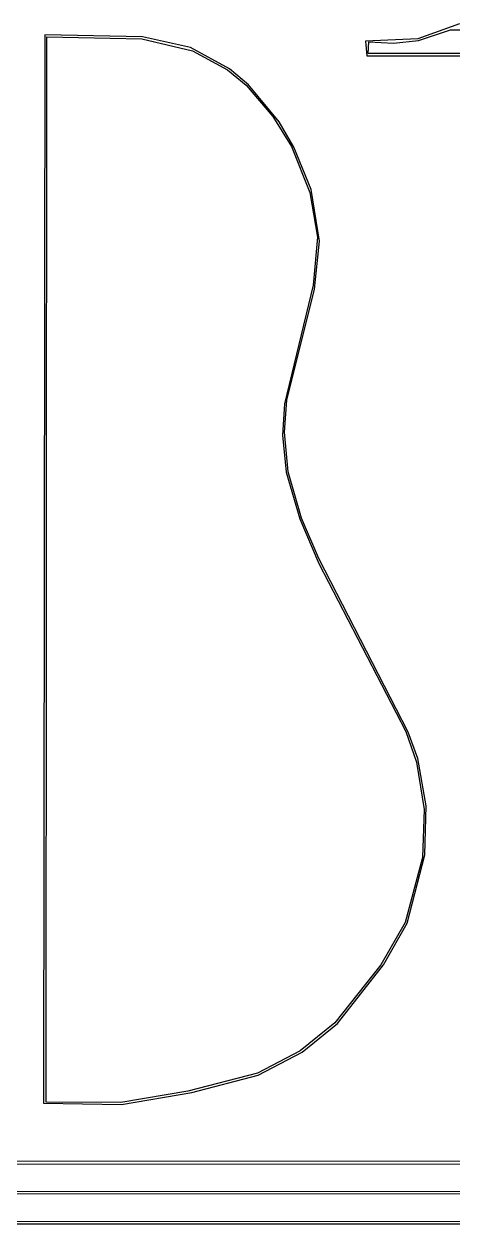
# Model space of a CAD drawing. Extents: x 17 to 323, y -435 to -5.
# Drawn here: x 125.7 to 192.9, y -434.9 to -247 of the extents above; entities that cross this region are included whole.
import ezdxf

# ---------------------------------------------------------------- set-up
doc = ezdxf.new("R2010")
doc.units = 0

msp = doc.modelspace()

# ---------------------------------------------------------------- linework, layer by layer
at = {"layer": 'CONTOURS'}
for p, q in [((193.9, -247), (187.4, -249.3)), ((187.5, -249.6), (192.5, -247.9)), ((192.5, -247.9), (289.2, -247.7)), ((129, -248.7), (128.8, -416)), ((144.3, -249), (129, -248.7)), ((129.2, -415.8), (129.3, -249)), ((129.3, -249), (144.2, -249.3)), ((144.2, -249.3), (152.1, -251.2)), ((151.8, -250.7), (144.3, -249)), ((187.4, -249.3), (179.2, -249.7)), ((179.2, -249.7), (179.4, -252)), ((179.6, -251.6), (179.7, -249.8)), ((179.7, -249.8), (183.6, -250)), ((183.6, -250), (187.5, -249.6)), ((157.9, -254), (151.8, -250.7)), ((152.1, -251.2), (157.6, -254.2)), ((302.5, -251.7), (179.6, -251.6)), ((179.4, -252), (302.9, -251.9)), ((157.6, -254.2), (160.5, -256.6)), ((160.9, -256.5), (157.9, -254)), ((160.5, -256.6), (164.7, -261.5)), ((165.7, -262.3), (160.9, -256.5)), ((164.7, -261.5), (167.6, -266.2)), ((168, -266.3), (165.7, -262.3)), ((167.6, -266.2), (170.5, -273.4)), ((170.7, -272.9), (168, -266.3)), ((170.5, -273.4), (171.7, -280.4)), ((172, -281), (170.7, -272.9)), ((171.7, -280.4), (171, -287.9)), ((171.2, -288.5), (172, -281)), ((171, -287.9), (166.5, -306.5)), ((166.9, -305.9), (171.2, -288.5)), ((166.5, -310.9), (166.9, -305.9)), ((166.5, -306.5), (166.2, -311.4)), ((166.2, -311.4), (166.8, -317.2)), ((167.1, -317.1), (166.5, -310.9)), ((166.8, -317.2), (168.9, -324.5)), ((169.2, -324.4), (167.1, -317.1)), ((168.9, -324.5), (171.9, -331.5)), ((171.9, -330.7), (169.2, -324.4)), ((185.9, -357.9), (171.9, -330.7)), ((171.9, -331.5), (185.5, -357.8)), ((185.5, -357.8), (187.2, -362.6)), ((187.4, -362), (185.9, -357.9)), ((187.2, -362.6), (188.4, -370)), ((188.7, -369.4), (187.4, -362)), ((188.4, -370), (188.1, -377.5)), ((188.5, -377.1), (188.7, -369.4)), ((188.1, -377.5), (185.4, -387.7)), ((185.7, -387.8), (188.5, -377.1)), ((185.4, -387.7), (181.6, -394.3)), ((182, -394.3), (185.7, -387.8)), ((181.6, -394.3), (174.4, -403.4)), ((174.8, -403.5), (182, -394.3)), ((174.4, -403.4), (169, -407.8)), ((169.3, -408), (174.8, -403.5)), ((169, -407.8), (162.3, -411.3)), ((162.4, -411.6), (169.3, -408)), ((162.3, -411.3), (151.4, -414.1)), ((152, -414.3), (162.4, -411.6)), ((151.4, -414.1), (140.9, -415.9)), ((141, -416.2), (152, -414.3)), ((128.8, -416), (141, -416.2)), ((140.9, -415.9), (129.2, -415.8)), ((26.3, -425.4), (313.2, -425.6)), ((206, -425.1), (26.6, -425)), ((21.5, -430.1), (318.1, -430.2)), ((317.7, -429.9), (21.8, -429.8)), ((16.9, -434.9), (322.7, -434.9)), ((322.4, -434.6), (17.2, -434.5))]:
    msp.add_line(p, q, dxfattribs=at)

doc.saveas('drawing.dxf')
